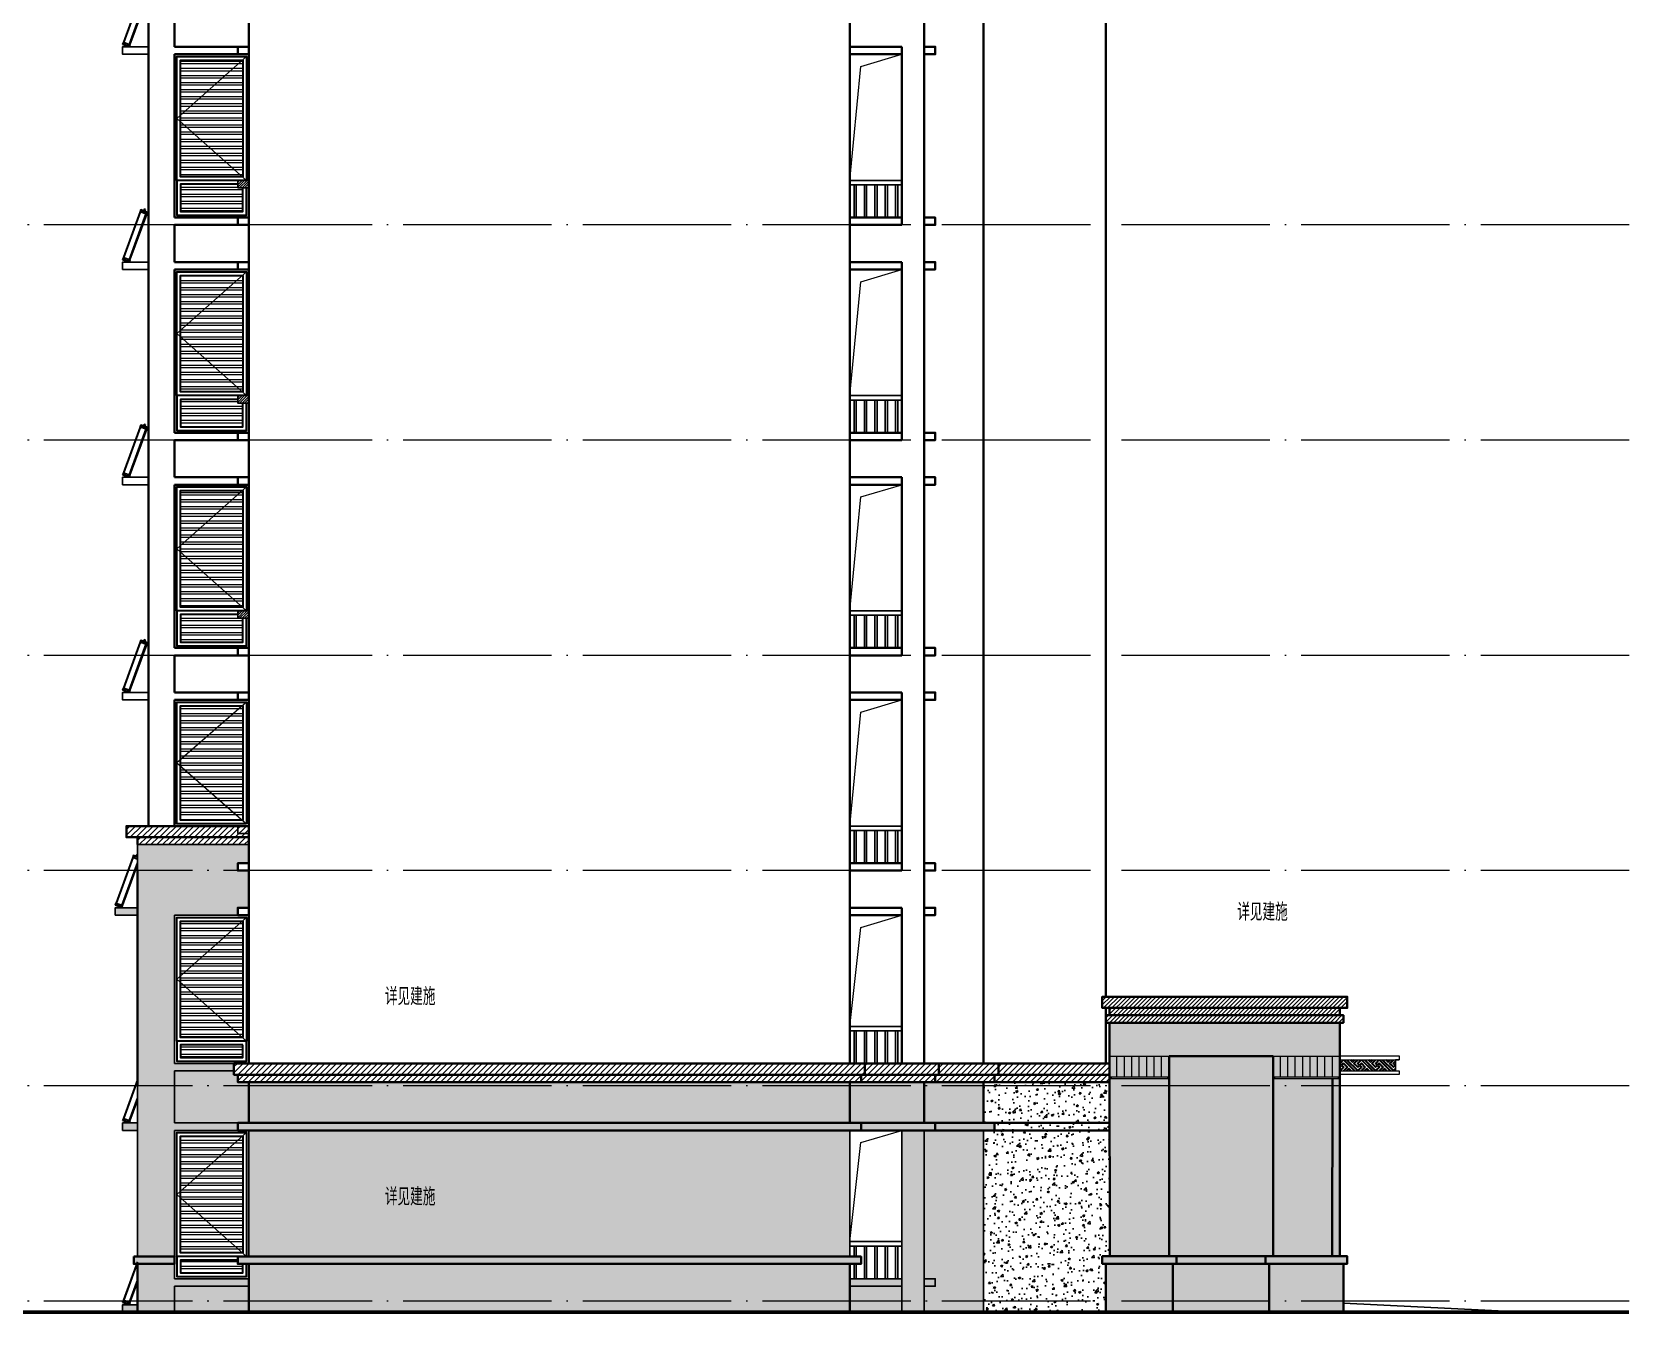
# Model space of a CAD drawing. Extents: x -518115 to 790560, y -210384 to 1628073.
# Drawn here: x 450295 to 471842, y -31143 to -13868 of the extents above; entities that cross this region are included whole.
import ezdxf
from ezdxf.xclip import XClip

# ---------------------------------------------------------------- set-up
doc = ezdxf.new("R2010")
doc.units = 0
doc.header["$LTSCALE"] = 1000
doc.header["$MEASUREMENT"] = 0
doc.header["$XCLIPFRAME"] = 0
doc.linetypes.add('DOTE', pattern=[2.42, 2, -0.2, 0.02, -0.2])
for name, color, linetype in [('3-剖面填充（细）', 250, 'Continuous'), ('5-平立面看线1', 45, 'Continuous'), ('PUB_TEXT', 4, 'Continuous'), ('Stair-栏杆', 142, 'Continuous'), ('实线层', 7, 'Continuous'), ('看线', 251, 'Continuous')]:
    doc.layers.add(name, color=color, linetype=linetype)
for name, color, linetype, lineweight in [('DOTE', 19, 'DOTE', 9), ('WINDOW', 144, 'Continuous', 15), ('栏杆', 163, 'Continuous', 5), ('立面-中轮廓线', 213, 'Continuous', 35), ('立面-普通轮廓', 7, 'Continuous', 18), ('立面-洞口示意', 152, 'Continuous', 13), ('立面-窗', 129, 'Continuous', 30), ('立面-窗开启线', 250, 'Continuous', 13)]:
    doc.layers.add(name, color=color, linetype=linetype, lineweight=lineweight)
doc.styles.add('_TCH_AXIS', font='COMPLEX', dxfattribs={"bigfont": 'GBCBIG'})

# ---------------------------------------------------------------- blocks, each defined once
blk = doc.blocks.new('A$C0A34545E')
at = {"layer": '栏杆'}
for p, q in [((0, 450), (0, 360)), ((157.5, 37.5), (157.5, 412.5)), ((187.5, 37.5), (187.5, 412.5)), ((345, 450), (345, 360)), ((0, 0), (0, 90)), ((345, 0), (345, 90))]:
    blk.add_line(p, q, dxfattribs=at)
for points in [[(0, 450), (345, 450)], [(0, 360), (37.5, 360)], [(37.5, 360), (37.5, 412.5)], [(37.5, 412.5), (157.5, 412.5)], [(307.5, 412.5), (187.5, 412.5)], [(307.5, 360), (307.5, 412.5)], [(345, 360), (307.5, 360)], [(0, 90), (37.5, 90)], [(0, 0), (345, 0)], [(37.5, 90), (37.5, 37.5)], [(37.5, 37.5), (157.5, 37.5)], [(307.5, 37.5), (187.5, 37.5)], [(345, 90), (307.5, 90)], [(307.5, 90), (307.5, 37.5)]]:
    blk.add_lwpolyline(points, dxfattribs=at)
blk = doc.blocks.new('A$C18B76059')
at = {"layer": '栏杆', "xscale": -1}
for p in [(397, 4590), (1927, 4590), (3457, 4590), (3967, 4590), (4477, 4590), (6007, 4590), (6517, 4590), (7537, 4590), (8047, 4590), (652, 3825), (1672, 3825), (2692, 3825), (3712, 3825), (4732, 3825), (5752, 3825), (6772, 3825), (7792, 3825), (397, 3570), (1927, 3570), (3457, 3570), (3967, 3570), (4477, 3570), (6007, 3570), (6517, 3570), (7537, 3570), (8047, 3570), (652, 3315), (1672, 3315), (2692, 3315), (3712, 3315), (4732, 3315), (5752, 3315), (6772, 3315), (7792, 3315), (397, 3060), (1927, 3060), (3457, 3060), (3967, 3060), (4477, 3060), (6007, 3060), (6517, 3060), (7537, 3060), (8047, 3060), (397, 2550), (397, 2550), (1927, 2550), (1927, 2550), (3457, 2550), (3457, 2550), (3967, 2550), (3967, 2550), (4477, 2550), (4477, 2550), (6007, 2550), (6007, 2550), (6517, 2550), (6517, 2550), (7537, 2550), (7537, 2550), (8047, 2550), (8047, 2550), (397, 1530), (397, 1530), (652, 1785), (1672, 1785), (1927, 1530), (1927, 1530), (2692, 1785), (3457, 1530), (3457, 1530), (3712, 1785), (3967, 1530), (3967, 1530), (4477, 1530), (4477, 1530), (4732, 1785), (5752, 1785), (6007, 1530), (6007, 1530), (6517, 1530), (6517, 1530), (6772, 1785), (7537, 1530), (7537, 1530), (7792, 1785), (8047, 1530), (8047, 1530), (652, 1275), (1672, 1275), (2692, 1275), (3712, 1275), (4732, 1275), (5752, 1275), (6772, 1275), (7792, 1275), (397, 1020), (1927, 1020), (3457, 1020), (3967, 1020), (4477, 1020), (6007, 1020), (6517, 1020), (7537, 1020), (8047, 1020), (397, 510), (652, 255), (1672, 255), (1927, 510), (2692, 255), (3457, 510), (3712, 255), (3967, 510), (4477, 510), (4732, 255), (5752, 255), (6007, 510), (6517, 510), (6772, 255), (7537, 510), (7792, 255), (8047, 510)]:
    blk.add_blockref('A$C0A34545E', p, dxfattribs=at)
at = {"layer": '栏杆'}
for p in [(562, 4590), (1072, 4590), (2092, 4590), (2602, 4590), (4642, 4590), (5152, 4590), (6682, 4590), (8212, 4590), (817, 3825), (1837, 3825), (2857, 3825), (3877, 3825), (4897, 3825), (5917, 3825), (6937, 3825), (7957, 3825), (562, 3570), (1072, 3570), (2092, 3570), (2602, 3570), (4642, 3570), (5152, 3570), (6682, 3570), (8212, 3570), (817, 3315), (1837, 3315), (2857, 3315), (3877, 3315), (4897, 3315), (5917, 3315), (6937, 3315), (7957, 3315), (562, 3060), (1072, 3060), (2092, 3060), (2602, 3060), (4642, 3060), (5152, 3060), (6682, 3060), (8212, 3060), (562, 2550), (562, 2550), (1072, 2550), (1072, 2550), (2092, 2550), (2092, 2550), (2602, 2550), (2602, 2550), (4642, 2550), (4642, 2550), (5152, 2550), (5152, 2550), (6682, 2550), (6682, 2550), (8212, 2550), (8212, 2550), (562, 1530), (562, 1530), (817, 1785), (1072, 1530), (1072, 1530), (1837, 1785), (2092, 1530), (2092, 1530), (2602, 1530), (2602, 1530), (2857, 1785), (3877, 1785), (4642, 1530), (4642, 1530), (4897, 1785), (5152, 1530), (5152, 1530), (5917, 1785), (6682, 1530), (6682, 1530), (6937, 1785), (7957, 1785), (8212, 1530), (8212, 1530), (817, 1275), (1837, 1275), (2857, 1275), (3877, 1275), (4897, 1275), (5917, 1275), (6937, 1275), (7957, 1275), (562, 1020), (1072, 1020), (2092, 1020), (2602, 1020), (4642, 1020), (5152, 1020), (6682, 1020), (8212, 1020), (562, 510), (817, 255), (1072, 510), (1837, 255), (2092, 510), (2602, 510), (2857, 255), (3877, 255), (4642, 510), (4897, 255), (5152, 510), (5917, 255), (6682, 510), (6937, 255), (7957, 255), (8212, 510)]:
    blk.add_blockref('A$C0A34545E', p, dxfattribs=at)
for p, rotation in [((0, 4732), 270), ((397, 4530), 180), ((652, 4785), 180), ((1672, 4785), 180), ((1530, 4732), 270), ((1927, 4530), 180), ((2692, 4785), 180), ((3060, 4732), 270), ((3457, 4530), 180), ((3712, 4785), 180), ((3570, 4732), 270), ((3967, 4530), 180), ((4080, 4732), 270), ((4477, 4530), 180), ((4732, 4785), 180), ((5752, 4785), 180), ((5610, 4732), 270), ((6007, 4530), 180), ((6120, 4732), 270), ((6517, 4530), 180), ((6772, 4785), 180), ((7140, 4732), 270), ((7537, 4530), 180), ((7792, 4785), 180), ((7650, 4732), 270), ((8047, 4530), 180), ((255, 4477), 270), ((960, 3877), 90), ((1470, 3877), 90), ((1275, 4477), 270), ((2490, 3877), 90), ((2295, 4477), 270), ((3000, 3877), 90), ((3315, 4477), 270), ((4335, 4477), 270), ((5040, 3877), 90), ((5550, 3877), 90), ((5355, 4477), 270), ((6375, 4477), 270), ((7080, 3877), 90), ((7395, 4477), 270), ((8610, 3877), 90), ((397, 4020), 180), ((1215, 3622), 90), ((1927, 4020), 180), ((2235, 3622), 90), ((3255, 3622), 90), ((3457, 4020), 180), ((3967, 4020), 180), ((4275, 3622), 90), ((4477, 4020), 180), ((5295, 3622), 90), ((6007, 4020), 180), ((6315, 3622), 90), ((6517, 4020), 180), ((7335, 3622), 90), ((7537, 4020), 180), ((8047, 4020), 180), ((8355, 3622), 90), ((652, 3765), 180), ((960, 3367), 90), ((1470, 3367), 90), ((1672, 3765), 180), ((2490, 3367), 90), ((2692, 3765), 180), ((3000, 3367), 90), ((3712, 3765), 180), ((4732, 3765), 180), ((5040, 3367), 90), ((5550, 3367), 90), ((5752, 3765), 180), ((6772, 3765), 180), ((7080, 3367), 90), ((7792, 3765), 180), ((8610, 3367), 90), ((397, 3510), 180), ((397, 3510), 180), ((255, 3457), 270), ((652, 3255), 180), ((1275, 3457), 270), ((1672, 3255), 180), ((1927, 3510), 180), ((1927, 3510), 180), ((2295, 3457), 270), ((2692, 3255), 180), ((3457, 3510), 180), ((3457, 3510), 180), ((3315, 3457), 270), ((3712, 3255), 180), ((3967, 3510), 180), ((3967, 3510), 180), ((4477, 3510), 180), ((4477, 3510), 180), ((4335, 3457), 270), ((4732, 3255), 180), ((5355, 3457), 270), ((5752, 3255), 180), ((6007, 3510), 180), ((6007, 3510), 180), ((6517, 3510), 180), ((6517, 3510), 180), ((6375, 3457), 270), ((6772, 3255), 180), ((7537, 3510), 180), ((7537, 3510), 180), ((7395, 3457), 270), ((7792, 3255), 180), ((8047, 3510), 180), ((8047, 3510), 180), ((0, 3202), 270), ((1215, 2602), 90), ((1530, 3202), 270), ((2235, 2602), 90), ((3255, 2602), 90), ((3060, 3202), 270), ((3570, 3202), 270), ((4275, 2602), 90), ((4080, 3202), 270), ((5295, 2602), 90), ((5610, 3202), 270), ((6315, 2602), 90), ((6120, 3202), 270), ((7335, 2602), 90), ((7140, 3202), 270), ((7650, 3202), 270), ((8355, 2602), 90), ((0, 2692), 270), ((652, 2745), 180), ((1672, 2745), 180), ((1530, 2692), 270), ((2692, 2745), 180), ((3060, 2692), 270), ((3712, 2745), 180), ((3570, 2692), 270), ((4080, 2692), 270), ((4732, 2745), 180), ((5752, 2745), 180), ((5610, 2692), 270), ((6120, 2692), 270), ((6772, 2745), 180), ((7140, 2692), 270), ((7792, 2745), 180), ((7650, 2692), 270), ((397, 2490), 180), ((255, 2437), 270), ((1275, 2437), 270), ((1927, 2490), 180), ((2295, 2437), 270), ((3457, 2490), 180), ((3315, 2437), 270), ((3967, 2490), 180), ((4477, 2490), 180), ((4335, 2437), 270), ((5355, 2437), 270), ((6007, 2490), 180), ((6517, 2490), 180), ((6375, 2437), 270), ((7537, 2490), 180), ((7395, 2437), 270), ((8047, 2490), 180), ((397, 1980), 180), ((960, 1837), 90), ((1470, 1837), 90), ((1927, 1980), 180), ((2490, 1837), 90), ((3000, 1837), 90), ((3457, 1980), 180), ((3967, 1980), 180), ((4477, 1980), 180), ((5040, 1837), 90), ((5550, 1837), 90), ((6007, 1980), 180), ((6517, 1980), 180), ((7080, 1837), 90), ((7537, 1980), 180), ((8047, 1980), 180), ((8610, 1837), 90), ((0, 1672), 270), ((652, 1725), 180), ((1215, 1582), 90), ((1672, 1725), 180), ((1530, 1672), 270), ((2235, 1582), 90), ((2692, 1725), 180), ((3255, 1582), 90), ((3060, 1672), 270), ((3712, 1725), 180), ((3570, 1672), 270), ((4275, 1582), 90), ((4080, 1672), 270), ((4732, 1725), 180), ((5295, 1582), 90), ((5752, 1725), 180), ((5610, 1672), 270), ((6315, 1582), 90), ((6120, 1672), 270), ((6772, 1725), 180), ((7335, 1582), 90), ((7140, 1672), 270), ((7792, 1725), 180), ((7650, 1672), 270), ((8355, 1582), 90), ((397, 1470), 180), ((255, 1417), 270), ((1275, 1417), 270), ((1927, 1470), 180), ((2295, 1417), 270), ((3457, 1470), 180), ((3315, 1417), 270), ((3967, 1470), 180), ((4477, 1470), 180), ((4335, 1417), 270), ((5355, 1417), 270), ((6007, 1470), 180), ((6517, 1470), 180), ((6375, 1417), 270), ((7537, 1470), 180), ((7395, 1417), 270), ((8047, 1470), 180), ((0, 1162), 270), ((652, 1215), 180), ((1672, 1215), 180), ((1530, 1162), 270), ((2692, 1215), 180), ((3060, 1162), 270), ((3712, 1215), 180), ((3570, 1162), 270), ((4080, 1162), 270), ((4732, 1215), 180), ((5752, 1215), 180), ((5610, 1162), 270), ((6120, 1162), 270), ((6772, 1215), 180), ((7140, 1162), 270), ((7792, 1215), 180), ((7650, 1162), 270), ((960, 307), 90), ((1215, 562), 90), ((1470, 307), 90), ((2235, 562), 90), ((2490, 307), 90), ((3000, 307), 90), ((3255, 562), 90), ((4275, 562), 90), ((5040, 307), 90), ((5295, 562), 90), ((5550, 307), 90), ((6315, 562), 90), ((7080, 307), 90), ((7335, 562), 90), ((8355, 562), 90), ((8610, 307), 90), ((397, 450), 180), ((1927, 450), 180), ((3457, 450), 180), ((3967, 450), 180), ((4477, 450), 180), ((6007, 450), 180), ((6517, 450), 180), ((7537, 450), 180), ((8047, 450), 180)]:
    blk.add_blockref('A$C0A34545E', p, dxfattribs=dict(at, rotation=rotation))
at = {"layer": '栏杆', "xscale": -1}
for p, rotation in [((960, 4732), 90), ((562, 4530), 180), ((817, 4785), 180), ((1470, 4732), 90), ((1072, 4530), 180), ((1837, 4785), 180), ((2490, 4732), 90), ((2092, 4530), 180), ((3000, 4732), 90), ((2602, 4530), 180), ((2857, 4785), 180), ((3877, 4785), 180), ((5040, 4732), 90), ((4642, 4530), 180), ((4897, 4785), 180), ((5550, 4732), 90), ((5152, 4530), 180), ((5917, 4785), 180), ((7080, 4732), 90), ((6682, 4530), 180), ((6937, 4785), 180), ((7957, 4785), 180), ((8610, 4732), 90), ((8212, 4530), 180), ((0, 3877), 270), ((1215, 4477), 90), ((1530, 3877), 270), ((2235, 4477), 90), ((3255, 4477), 90), ((3060, 3877), 270), ((3570, 3877), 270), ((4275, 4477), 90), ((4080, 3877), 270), ((5295, 4477), 90), ((5610, 3877), 270), ((6315, 4477), 90), ((6120, 3877), 270), ((7335, 4477), 90), ((7140, 3877), 270), ((7650, 3877), 270), ((8355, 4477), 90), ((255, 3622), 270), ((562, 4020), 180), ((1072, 4020), 180), ((1275, 3622), 270), ((2092, 4020), 180), ((2295, 3622), 270), ((2602, 4020), 180), ((3315, 3622), 270), ((4335, 3622), 270), ((4642, 4020), 180), ((5152, 4020), 180), ((5355, 3622), 270), ((6375, 3622), 270), ((6682, 4020), 180), ((7395, 3622), 270), ((8212, 4020), 180), ((0, 3367), 270), ((817, 3765), 180), ((1530, 3367), 270), ((1837, 3765), 180), ((2857, 3765), 180), ((3060, 3367), 270), ((3570, 3367), 270), ((3877, 3765), 180), ((4080, 3367), 270), ((4897, 3765), 180), ((5610, 3367), 270), ((5917, 3765), 180), ((6120, 3367), 270), ((6937, 3765), 180), ((7140, 3367), 270), ((7650, 3367), 270), ((7957, 3765), 180), ((562, 3510), 180), ((562, 3510), 180), ((1215, 3457), 90), ((817, 3255), 180), ((1072, 3510), 180), ((1072, 3510), 180), ((2235, 3457), 90), ((1837, 3255), 180), ((2092, 3510), 180), ((2092, 3510), 180), ((2602, 3510), 180), ((2602, 3510), 180), ((3255, 3457), 90), ((2857, 3255), 180), ((4275, 3457), 90), ((3877, 3255), 180), ((4642, 3510), 180), ((4642, 3510), 180), ((5295, 3457), 90), ((4897, 3255), 180), ((5152, 3510), 180), ((5152, 3510), 180), ((6315, 3457), 90), ((5917, 3255), 180), ((6682, 3510), 180), ((6682, 3510), 180), ((7335, 3457), 90), ((6937, 3255), 180), ((8355, 3457), 90), ((7957, 3255), 180), ((8212, 3510), 180), ((8212, 3510), 180), ((255, 2602), 270), ((960, 3202), 90), ((1470, 3202), 90), ((1275, 2602), 270), ((2490, 3202), 90), ((2295, 2602), 270), ((3000, 3202), 90), ((3315, 2602), 270), ((4335, 2602), 270), ((5040, 3202), 90), ((5550, 3202), 90), ((5355, 2602), 270), ((6375, 2602), 270), ((7080, 3202), 90), ((7395, 2602), 270), ((8610, 3202), 90), ((960, 2692), 90), ((817, 2745), 180), ((1470, 2692), 90), ((1837, 2745), 180), ((2490, 2692), 90), ((3000, 2692), 90), ((2857, 2745), 180), ((3877, 2745), 180), ((5040, 2692), 90), ((4897, 2745), 180), ((5550, 2692), 90), ((5917, 2745), 180), ((7080, 2692), 90), ((6937, 2745), 180), ((7957, 2745), 180), ((8610, 2692), 90), ((562, 2490), 180), ((1215, 2437), 90), ((1072, 2490), 180), ((2235, 2437), 90), ((2092, 2490), 180), ((2602, 2490), 180), ((3255, 2437), 90), ((4275, 2437), 90), ((4642, 2490), 180), ((5295, 2437), 90), ((5152, 2490), 180), ((6315, 2437), 90), ((6682, 2490), 180), ((7335, 2437), 90), ((8355, 2437), 90), ((8212, 2490), 180), ((0, 1837), 270), ((562, 1980), 180), ((1072, 1980), 180), ((1530, 1837), 270), ((2092, 1980), 180), ((2602, 1980), 180), ((3060, 1837), 270), ((3570, 1837), 270), ((4080, 1837), 270), ((4642, 1980), 180), ((5152, 1980), 180), ((5610, 1837), 270), ((6120, 1837), 270), ((6682, 1980), 180), ((7140, 1837), 270), ((7650, 1837), 270), ((8212, 1980), 180), ((255, 1582), 270), ((960, 1672), 90), ((817, 1725), 180), ((1470, 1672), 90), ((1275, 1582), 270), ((1837, 1725), 180), ((2490, 1672), 90), ((2295, 1582), 270), ((3000, 1672), 90), ((2857, 1725), 180), ((3315, 1582), 270), ((3877, 1725), 180), ((4335, 1582), 270), ((5040, 1672), 90), ((4897, 1725), 180), ((5550, 1672), 90), ((5355, 1582), 270), ((5917, 1725), 180), ((6375, 1582), 270), ((7080, 1672), 90), ((6937, 1725), 180), ((7395, 1582), 270), ((7957, 1725), 180), ((8610, 1672), 90), ((562, 1470), 180), ((1215, 1417), 90), ((1072, 1470), 180), ((2235, 1417), 90), ((2092, 1470), 180), ((2602, 1470), 180), ((3255, 1417), 90), ((4275, 1417), 90), ((4642, 1470), 180), ((5295, 1417), 90), ((5152, 1470), 180), ((6315, 1417), 90), ((6682, 1470), 180), ((7335, 1417), 90), ((8355, 1417), 90), ((8212, 1470), 180), ((960, 1162), 90), ((817, 1215), 180), ((1470, 1162), 90), ((1837, 1215), 180), ((2490, 1162), 90), ((3000, 1162), 90), ((2857, 1215), 180), ((3877, 1215), 180), ((5040, 1162), 90), ((4897, 1215), 180), ((5550, 1162), 90), ((5917, 1215), 180), ((7080, 1162), 90), ((6937, 1215), 180), ((7957, 1215), 180), ((8610, 1162), 90), ((0, 307), 270), ((255, 562), 270), ((1275, 562), 270), ((1530, 307), 270), ((2295, 562), 270), ((3060, 307), 270), ((3315, 562), 270), ((3570, 307), 270), ((4080, 307), 270), ((4335, 562), 270), ((5355, 562), 270), ((5610, 307), 270), ((6120, 307), 270), ((6375, 562), 270), ((7140, 307), 270), ((7395, 562), 270), ((7650, 307), 270), ((562, 450), 180), ((1072, 450), 180), ((2092, 450), 180), ((2602, 450), 180), ((4642, 450), 180), ((5152, 450), 180), ((6682, 450), 180), ((8212, 450), 180)]:
    blk.add_blockref('A$C0A34545E', p, dxfattribs=dict(at, rotation=rotation))
blk = doc.blocks.new('A$C44424E64')
at = {"layer": 'WINDOW', "color": 8}
ref = blk.add_blockref('A$C18B76059', (1324, 1970), dxfattribs=dict(at, xscale=-0.6666666666666669, yscale=0.6666666666666669, zscale=0.6666666666666667, rotation=134.9999999999999))
XClip(ref).set_block_clipping_path([(3580.2591819495, 598.8396887576), (685.7145168341, 3493.3843538732), (526.6154910668, 3334.285328106), (3421.1601561825, 439.7406629905)])
ref = blk.add_blockref('A$C18B76059', (3968, 1970), dxfattribs=dict(at, xscale=-0.6666666666666669, yscale=0.6666666666666669, zscale=0.6666666666666667, rotation=134.9999999999999))
XClip(ref).set_block_clipping_path([(3580.2591819495, 598.8396887576), (518.7848702534, 3660.3140004537), (359.6858444863, 3501.2149746866), (3421.1601561825, 439.7406629905)])
ref = blk.add_blockref('A$C18B76059', (6613, 1970), dxfattribs=dict(at, xscale=-0.6666666666666669, yscale=0.6666666666666669, zscale=0.6666666666666667, rotation=134.9999999999999))
XClip(ref).set_block_clipping_path([(3580.2591819495, 598.8396887576), (518.7848702534, 3660.3140004537), (359.6858444863, 3501.2149746866), (3421.1601561825, 439.7406629905)])
ref = blk.add_blockref('A$C18B76059', (9257, 1970), dxfattribs=dict(at, xscale=-0.6666666666666669, yscale=0.6666666666666669, zscale=0.6666666666666667, rotation=134.9999999999999))
XClip(ref).set_block_clipping_path([(2983.3842314337, 1195.7146392731), (518.7848702534, 3660.3140004537), (359.6858444863, 3501.2149746866), (2824.2852056667, 1036.6156135062)])
blk = doc.blocks.new('FGDGFDGDDS')
at = {"layer": '3-剖面填充（细）'}
h = blk.add_hatch(dxfattribs=at)
h.set_pattern_fill('ANSI31', color=256, scale=25)
h.set_pattern_definition([(45, (-782968.27, -751843.338), (-28.0633004, 28.0633004), [])])
h.paths.add_polyline_path([(340700, 18737), (340700, 18837), (340750, 18837), (340750, 18937), (340650, 18937), (340650, 19087), (343951, 19087), (343951, 18937), (343851, 18937), (343851, 18837), (343901, 18837), (343901, 18737)])
at = {"layer": '3-剖面填充（细）', "true_color": 0x636466}
h = blk.add_hatch(dxfattribs=at)
h.set_pattern_fill('CROSS', color=251, scale=30)
h.set_pattern_definition([(0, (-24686.066, -145838.703), (47.625, 47.625), [23.8125, -71.4375]), (90, (-24674.16, -145850.61), (-47.625, 47.625), [23.8125, -71.4375])])
h.paths.add_polyline_path([(340700, 14837), (340700, 15490), (340650, 15490), (340650, 15590), (340751, 15590), (340750, 18737), (343850, 18737), (343851, 15590), (343950, 15590), (343951, 15490), (343900, 15490), (343900, 14990), (343900, 14990), (343900, 14837)])
for q in [(343900, 14959), (343901, 14834)]:
    blk.add_line((346350, 14837), q)
at = {"layer": '立面-中轮廓线', "color": 2}
for p, q in [((343850, 19087), (340750, 19087)), ((343850, 18937), (340750, 18937)), ((343850, 18837), (340750, 18837)), ((343850, 18737), (340750, 18737)), ((340750, 18287), (340750, 18737)), ((343850, 18737), (343850, 15590)), ((340751, 15590), (340750, 18287)), ((341550, 15590), (341551, 18287)), ((342952, 18287), (341551, 18287)), ((342952, 18287), (342952, 15590)), ((343751, 17987), (343750, 15590)), ((342851, 15590), (340650, 15590)), ((342951, 15590), (343850, 15590)), ((342851, 15490), (340650, 15490)), ((342901, 15490), (343900, 15490)), ((343901, 14838), (340700, 14838))]:
    blk.add_line(p, q, dxfattribs=at)
for points in [[(340750, 19087), (340650, 19087), (340650, 18937), (340750, 18937), (340750, 18837), (340700, 18837), (340700, 18737), (340750, 18737)], [(343851, 19087), (343951, 19087), (343951, 18937), (343851, 18937), (343851, 18837), (343901, 18837), (343901, 18737), (343851, 18737)], [(340700, 14838), (340700, 14990), (340700, 14990), (340700, 15490), (340650, 15490), (340650, 15590), (340751, 15590)], [(341601, 14838), (341601, 14990), (341601, 14990), (341601, 15490), (341651, 15490), (341651, 15590), (341550, 15590)], [(342901, 14838), (342901, 14990), (342901, 14990), (342901, 15490), (342851, 15490), (342851, 15590), (342951, 15590)], [(343901, 14837), (343900, 14990), (343900, 14990), (343901, 15490), (343951, 15490), (343951, 15590), (343850, 15590)]]:
    blk.add_lwpolyline(points, dxfattribs=at)
at = {"layer": '立面-普通轮廓', "color": 252, "true_color": 0x939598}
for p, q in [((340751, 18287), (341551, 18287)), ((340751, 18007), (340751, 18287)), ((340849, 18007), (340849, 18287)), ((340949, 18007), (340949, 18287)), ((341049, 18007), (341049, 18287)), ((341149, 18007), (341149, 18287)), ((341249, 18007), (341249, 18287)), ((341349, 18007), (341349, 18287)), ((341449, 18007), (341449, 18287)), ((341551, 18287), (341551, 18287)), ((341551, 18007), (341551, 18287)), ((342952, 18287), (343851, 18287)), ((342952, 18007), (342952, 18287)), ((343051, 18007), (343051, 18287)), ((343151, 18007), (343151, 18287)), ((343251, 18007), (343251, 18287)), ((343351, 18007), (343351, 18287)), ((343451, 18007), (343451, 18287)), ((343551, 18007), (343551, 18287)), ((343651, 18007), (343651, 18287)), ((343751, 18007), (343751, 18287)), ((343851, 18287), (343851, 18287)), ((343851, 18007), (343851, 18287)), ((340751, 18007), (341551, 18007)), ((340751, 17987), (341551, 17987)), ((340771, 18007), (340771, 17987)), ((341531, 18007), (341531, 17987)), ((342952, 18007), (343851, 18007)), ((342952, 17987), (343851, 17987)), ((342972, 18007), (342972, 17987)), ((343831, 18007), (343831, 17987))]:
    blk.add_line(p, q, dxfattribs=at)
at = {"layer": '立面-普通轮廓', "color": 4}
for p, q in [((343850, 18239), (344651, 18239)), ((343850, 18089), (344651, 18089))]:
    blk.add_line(p, q, dxfattribs=at)
blk.add_lwpolyline([(343850, 18289), (344651, 18289), (344651, 18239), (344601, 18239), (344601, 18089), (344651, 18089), (344651, 18039), (343850, 18039)], dxfattribs=at)
at = {"layer": '栏杆', "color": 8}
ref = blk.add_blockref('A$C44424E64', (344601, 18089), dxfattribs=dict(at, xscale=-1))
XClip(ref).set_block_clipping_path([(-0.0000000001, 0), (-0.0000000001, 75.001218815), (-0.0000000001, 118.6849224028), (-0.0000000001, 150.0008437444), (750.53298124, 149.9595289983), (750.2089675616, -0.8394176274)])
blk = doc.blocks.new('A$C42D31391')
at = {"layer": '立面-窗开启线', "ltscale": 0.5, "true_color": 0x88471b}
h = blk.add_hatch(dxfattribs=at)
h.set_pattern_fill('ANSI32', color=36, scale=20, angle=135)
h.set_pattern_definition([(180, (-608810.5, -11651.04), (-7e-15, -95.25), []), (180, (-608842.25, -11619.29), (-7e-15, -95.25), [])])
edge = h.paths.add_edge_path()
edge.add_line((80, -80), (80, -1620))
edge.add_line((80, -1620), (920, -1620))
edge.add_line((920, -1614), (920, -80))
edge.add_line((920, -80), (80, -80))
at = {"layer": '立面-普通轮廓'}
blk.add_lwpolyline([(1000, -1700), (0, -1700), (0, 0), (1000, 0)], close=True, dxfattribs=at)
at = {"layer": '立面-窗'}
for points in [[(970, -1670), (30, -1670), (30, -30), (970, -30)], [(920, -1620), (80, -1620), (80, -80), (920, -80)]]:
    blk.add_lwpolyline(points, close=True, dxfattribs=at)
at = {"layer": '立面-窗开启线', "ltscale": 0.5}
blk.add_lwpolyline([(970, -30), (30, -850), (970, -1670)], dxfattribs=at)
blk = doc.blocks.new('A$C72460D02')
at = {"layer": '立面-窗开启线', "ltscale": 0.5, "true_color": 0x88471b}
h = blk.add_hatch(dxfattribs=at)
h.set_pattern_fill('ANSI32', color=36, scale=20, angle=135)
h.set_pattern_definition([(180, (-608810.5, -8451.04), (-7e-15, -95.25), []), (180, (-608842.25, -8419.29), (-7e-15, -95.25), [])])
edge = h.paths.add_edge_path()
edge.add_line((80, -98), (80, -1650))
edge.add_line((80, -1650), (920, -1650))
edge.add_line((920, -1646), (920, -80))
edge.add_line((920, -80), (80, -80))
h = blk.add_hatch(dxfattribs=at)
h.set_pattern_fill('ANSI32', color=36, scale=20, angle=135)
h.set_pattern_definition([(180, (-608810.5, -10146.04), (-7e-15, -95.25), []), (180, (-608842.25, -10114.29), (-7e-15, -95.25), [])])
edge = h.paths.add_edge_path()
edge.add_line((80, -1750), (80, -1920))
edge.add_line((80, -1920), (920, -1920))
edge.add_line((920, -1919), (920, -1750))
edge.add_line((920, -1750), (80, -1750))
at = {"layer": '立面-普通轮廓'}
blk.add_lwpolyline([(1000, -2000), (0, -2000), (0, 0), (1000, 0)], close=True, dxfattribs=at)
at = {"layer": '立面-窗'}
for points in [[(970, -1700), (30, -1700), (30, -30), (970, -30)], [(920, -1650), (80, -1650), (80, -80), (920, -80)], [(970, -1700), (30, -1700), (30, -1970), (970, -1970)], [(920, -1750), (80, -1750), (80, -1920), (920, -1920)]]:
    blk.add_lwpolyline(points, close=True, dxfattribs=at)
at = {"layer": '立面-窗开启线', "ltscale": 0.5}
blk.add_lwpolyline([(970, -30), (30, -865), (970, -1700)], dxfattribs=at)
blk = doc.blocks.new('A$C51FD5CF4')
at = {"layer": '立面-窗开启线', "ltscale": 0.5, "true_color": 0x88471b}
h = blk.add_hatch(dxfattribs=at)
h.set_pattern_fill('ANSI32', color=36, scale=20, angle=135)
h.set_pattern_definition([(180, (-610810.5, -11532.04), (-7e-15, -95.25), []), (180, (-610842.25, -11500.29), (-7e-15, -95.25), [])])
edge = h.paths.add_edge_path()
edge.add_line((-920, -80), (-920, -1650))
edge.add_line((-920, -1650), (-80, -1650))
edge.add_line((-80, -1650), (-80, -80))
edge.add_line((-80, -80), (-920, -80))
h = blk.add_hatch(dxfattribs=at)
h.set_pattern_fill('ANSI32', color=36, scale=20, angle=135)
h.set_pattern_definition([(180, (-610810.5, -13227.04), (-7e-15, -95.25), []), (180, (-610842.25, -13195.29), (-7e-15, -95.25), [])])
edge = h.paths.add_edge_path()
edge.add_line((-920, -1750), (-920, -2120))
edge.add_line((-920, -2120), (-80, -2120))
edge.add_line((-80, -2118), (-80, -1750))
edge.add_line((-80, -1750), (-920, -1750))
at = {"layer": '立面-普通轮廓'}
blk.add_lwpolyline([(0, -2200), (-1000, -2200), (-1000, 0), (0, 0)], close=True, dxfattribs=at)
at = {"layer": '立面-窗'}
for points in [[(-30, -1700), (-970, -1700), (-970, -30), (-30, -30)], [(-80, -1650), (-920, -1650), (-920, -80), (-80, -80)], [(-30, -1700), (-970, -1700), (-970, -2170), (-30, -2170)], [(-80, -1750), (-920, -1750), (-920, -2120), (-80, -2120)]]:
    blk.add_lwpolyline(points, close=True, dxfattribs=at)
at = {"layer": '立面-窗开启线', "ltscale": 0.5}
blk.add_lwpolyline([(-30, -30), (-970, -865), (-30, -1700)], dxfattribs=at)
blk = doc.blocks.new('A$C01192DFB')
at = {"layer": '实线层', "color": 5}
for p, q in [((-469, -397), (-244, 220)), ((-468, -397), (-243, 220)), ((-243, 220), (-468, -397)), ((-240, 219), (-465, -398)), ((-240, 219), (-464, -398)), ((-245, 221), (-235, 249)), ((-245, 221), (-235, 249)), ((-155, 188), (-245, 221)), ((-147, 211), (-237, 244)), ((-147, 212), (-236, 244)), ((-145, 216), (-235, 249)), ((-145, 217), (-235, 249)), ((-235, 249), (-235, 249)), ((-220, 221), (-219, 224)), ((-218, 219), (-220, 221)), ((-219, 214), (-214, 228)), ((-219, 224), (-216, 224)), ((-215, 219), (-218, 219)), ((-216, 224), (-214, 222)), ((-214, 222), (-215, 219)), ((-196, 238), (-203, 238)), ((-177, 228), (-203, 238)), ((-196, 238), (-189, 258)), ((-196, 238), (-181, 233)), ((-174, 252), (-189, 258)), ((-181, 233), (-174, 252)), ((-181, 233), (-177, 228)), ((-155, 188), (-145, 217)), ((-155, 188), (-145, 216)), ((-145, 216), (-145, 216)), ((-166, 192), (-391, -425)), ((-166, 192), (-390, -425)), ((-382, -428), (-157, 189)), ((-157, 189), (-381, -429)), ((-381, -429), (-156, 189)), ((-179, 200), (-174, 214)), ((-179, 206), (-178, 209)), ((-177, 204), (-179, 206)), ((-178, 209), (-176, 209)), ((-175, 204), (-177, 204)), ((-176, 209), (-174, 207)), ((-174, 207), (-175, 204)), ((-470, -396), (-480, -424)), ((-469, -397), (-480, -425)), ((-480, -424), (-480, -424)), ((-390, -457), (-480, -425)), ((-390, -457), (-480, -425)), ((-388, -453), (-478, -420)), ((-389, -453), (-478, -420)), ((-380, -429), (-470, -396)), ((-380, -429), (-468, -397)), ((-446, -408), (-451, -422)), ((-450, -413), (-451, -415)), ((-451, -415), (-449, -418)), ((-447, -412), (-450, -413)), ((-449, -418), (-447, -417)), ((-446, -414), (-447, -412)), ((-447, -417), (-446, -414)), ((-407, -429), (-408, -431)), ((-402, -424), (-407, -438)), ((-404, -428), (-407, -429)), ((-402, -430), (-404, -428)), ((-403, -433), (-402, -430)), ((-380, -429), (-390, -457)), ((-380, -429), (-390, -457)), ((-408, -431), (-406, -433)), ((-406, -433), (-403, -433)), ((-390, -457), (-390, -457))]:
    blk.add_line(p, q, dxfattribs=at)
for points in [[(-237, 244), (-237, 244), (-237, 244), (-236, 244), (-236, 244)], [(-147, 211), (-147, 212), (-147, 212), (-147, 212), (-147, 212)], [(-478, -420), (-478, -420), (-478, -420), (-478, -420), (-478, -420)], [(-388, -453), (-388, -453), (-388, -453), (-389, -453), (-389, -453)]]:
    blk.add_lwpolyline(points, dxfattribs=at)
for centre, radius in [((-217, 221), 10), ((-217, 221), 9.5), ((-177, 207), 10), ((-177, 207), 9.5), ((-448, -415), 9.5), ((-448, -415), 10), ((-405, -431), 10), ((-405, -431), 9.5)]:
    blk.add_circle(centre, radius, dxfattribs=at)
for centre, start, end in [((-235, 249), 70, 160), ((-145, 216), 340, 70), ((-480, -424), 160, 250), ((-390, -457), 250, 340)]:
    blk.add_arc(centre, 0.5, start, end, dxfattribs=at)
blk = doc.blocks.new('A$C436D1F62')
at = {"color": 7}
blk.add_lwpolyline([(-11550, -2300), (-11700, -2300), (-11700, -2400), (-11550, -2400)], dxfattribs=at)
at = {"layer": 'Stair-栏杆'}
for p, q in [((-2750, -2300), (-3450, -2300)), ((-2750, -2360), (-3450, -2360))]:
    blk.add_line(p, q, dxfattribs=at)
for points in [[(-3395, -2360), (-3395, -2800)], [(-3365, -2800), (-3365, -2360)], [(-3255, -2360), (-3255, -2800)], [(-3225, -2800), (-3225, -2360)], [(-3115, -2360), (-3115, -2800)], [(-3085, -2800), (-3085, -2360)], [(-2975, -2360), (-2975, -2800)], [(-2945, -2800), (-2945, -2360)], [(-2835, -2360), (-2835, -2800)], [(-2805, -2800), (-2805, -2360)]]:
    blk.add_lwpolyline(points, dxfattribs=at)
at = {"layer": '看线', "color": 2, "ltscale": 0.5}
blk.add_lwpolyline([(-12900, -600), (-13250, -600), (-13250, -500), (-12900, -500)], dxfattribs=at)
at = {"layer": '立面-中轮廓线'}
for p, q in [((-12900, 0), (-12900, -2900)), ((-12550, 0), (-12550, -500)), ((-11550, 0), (-11550, -2900)), ((-3450, 0), (-3450, -2900)), ((-2450, 0), (-2450, -2900)), ((-1650, 0), (-1650, -2900)), ((0, 0), (0, -2900)), ((-11550, -500), (-12550, -500)), ((-12550, -600), (-12550, -2800)), ((-11550, -600), (-12550, -600)), ((-2750, -500), (-2750, -2900)), ((-11550, -2800), (-12550, -2800)), ((-11550, -2900), (-12550, -2900))]:
    blk.add_line(p, q, dxfattribs=at)
for points in [[(-11550, -500), (-11700, -500), (-11700, -600), (-11550, -600)], [(-2450, -500), (-2300, -500), (-2300, -600), (-2450, -600)], [(-11550, -2800), (-11700, -2800), (-11700, -2900), (-11550, -2900)], [(-2450, -2800), (-2300, -2800), (-2300, -2900), (-2450, -2900)]]:
    blk.add_lwpolyline(points, close=True, dxfattribs=at)
for points in [[(-2750, -500), (-3450, -500)], [(-3450, -600), (-2750, -600)], [(-2750, -2800), (-3450, -2800)], [(-3450, -2900), (-2750, -2900)]]:
    blk.add_lwpolyline(points, dxfattribs=at)
ref = blk.add_blockref('A$C01192DFB', (-12770, -43))
XClip(ref).set_block_clipping_path([(-480.0299541872, -457.2449296495), (-130.0294295369, 313.7550703502)])
ref = blk.add_blockref('A$C51FD5CF4', (-11550, -600))
XClip(ref).set_block_clipping_path([(-0.0000093556, 0.0374167055), (-999.9999999993, 0.0374167055), (-999.9999999993, -2199.9999999997), (-0.0000093557, -2199.9999999997), (0.0000000006, -1799.9999999997), (-150.0000093557, -1799.9999999997), (-150.0000093557, -1700.0000000005), (0.0000000006, -1700.0000000004)])

msp = doc.modelspace()

# ---------------------------------------------------------------- hatches: boundary and pattern name
at = {"layer": '3-剖面填充（细）'}
h = msp.add_hatch(dxfattribs=at)
h.set_pattern_fill('ANSI31', color=256, scale=15)
h.set_pattern_definition([(45, (-97241.421, -69144.084), (-16.8379802, 16.8379802), [])])
h.paths.add_polyline_path([(453216.6, -15968.1), (453066.6, -15968.1), (453066.6, -15868.1), (453216.6, -15868.1)])
h = msp.add_hatch(dxfattribs=at)
h.set_pattern_fill('ANSI31', color=256, scale=15)
h.set_pattern_definition([(45, (-97241.421, -72044.084), (-16.8379802, 16.8379802), [])])
h.paths.add_polyline_path([(453216.6, -18868.1), (453066.6, -18868.1), (453066.6, -18768.1), (453216.6, -18768.1)])
h = msp.add_hatch(dxfattribs=at)
h.set_pattern_fill('ANSI31', color=256, scale=15)
h.set_pattern_definition([(45, (-97241.421, -74944.084), (-16.8379802, 16.8379802), [])])
h.paths.add_polyline_path([(453216.6, -21768.1), (453066.6, -21768.1), (453066.6, -21668.1), (453216.6, -21668.1)])
h = msp.add_hatch(dxfattribs=at)
h.set_pattern_fill('ANSI31', color=256, scale=35)
h.set_pattern_definition([(45, (18550, -69144.084), (-39.2886205, 39.2886205), [])])
h.paths.add_polyline_path([(453216.6, -24718.1), (453216.6, -24568.1), (451566.6, -24568.1), (451566.6, -24718.1)])
h = msp.add_hatch(dxfattribs=at)
h.set_pattern_fill('ANSI31', color=256, scale=35)
h.set_pattern_definition([(45, (18700, -69294.084), (-39.2886205, 39.2886205), [])])
h.paths.add_polyline_path([(453216.6, -24818.1), (453216.6, -24718.1), (451716.6, -24718.1), (451716.6, -24818.1)])
h = msp.add_hatch(dxfattribs=at)
h.set_pattern_fill('混凝土', color=251, scale=40)
h.set_pattern_definition([(50, (-118654.92, -36232.08), (286.90407, -25.10085), [30, -330]), (355, (-118654.92, -36232.08), (-55.50053, 300.87685), [24, -264]), (100.4514, (-118631, -36234.18), (231.40375, 275.77582), [25.49608, -280.45684]), (46.1842, (-118654.92, -36152.1), (426.89642, -66.2076), [45, -495]), (96.6356, (-118619.35, -36157.6), (373.86508, 389.64715), [38.2441, -420.6852]), (351.1842, (-118654.9, -36152.1), (373.86478, 389.64744), [36, -396]), (21, (-118614.92, -36172.08), (238.76282, -161.04756), [30, -330]), (326, (-118614.92, -36172.08), (97.32613, 290.06002), [24, -264]), (71.4514, (-118595.02, -36185.5), (336.08905, 129.0122), [25.49608, -280.45684]), (37.5, (-118654.92, -36232.08), (4.863942, 133.157542), [0, -260.8, 0, -268, 0, -265]), (7.5, (-118654.92, -36232.08), (105.227815, 157.764685), [0, -152.8, 0, -254.8, 0, -101]), (327.5, (-118744.12, -36232.08), (213.528974, -9.021949), [0, -100, 0, -312, 0, -414]), (317.5, (-118784.12, -36232.08), (233.27447, 40.04199), [0, -130, 0, -207.2, 0, -294])])
h.paths.add_polyline_path([(452216.6, -28668), (453216.6, -28668.1), (453216.6, -30368.1), (453066.6, -30368.1), (453066.6, -30468.1), (453216.6, -30468.1), (453216.6, -30668.1), (452216.6, -30668.1)], flags=16)
h.paths.add_polyline_path([(461466.6, -30368.1), (461316.6, -30368.1), (461316.6, -28668.1), (462016.6, -28668.1), (462016.6, -30668.1), (461316.6, -30668.1), (461316.6, -30468.1), (461466.6, -30468.1)])
h.paths.add_polyline_path([(463116.6, -28018.1), (463116.6, -28568.1), (463266.6, -28568.1), (463266.6, -28668.1), (463116.6, -28668.1), (463116.6, -31118.1), (451516.6, -31118.1), (451516.6, -31018.1), (451716.6, -31018.1), (451716.6, -30468.1), (451666.6, -30468.1), (451666.6, -30368.1), (451716.6, -30368.1), (451716.6, -28668.1), (451516.6, -28668.1), (451516.6, -28568.1), (451716.6, -28568.1), (451716.6, -25768), (451416.6, -25768), (451416.6, -25668), (451716.6, -25668), (451716.6, -24818.1), (453216.6, -24818.1), (453216.6, -25068.1), (453066.6, -25068.1), (453066.6, -25168.1), (453216.6, -25168.1), (453216.6, -25668.1), (453066.6, -25668.1), (453066.6, -25768), (452216.6, -25768), (452216.6, -27768.1), (453016.6, -27768.1), (453016.6, -27918.1), (453066.6, -27918.1), (453066.6, -28018.1)])
h = msp.add_hatch(dxfattribs=at)
h.set_pattern_fill('ANSI31', color=256, scale=35)
h.set_pattern_definition([(45, (6800, -72344.084), (-39.2886205, 39.2886205), [])])
h.paths.add_polyline_path([(453066.6, -28018.1), (453066.6, -27918.1), (453016.6, -27918.1), (453016.6, -27768.1), (463316.6, -27768.1), (463316.6, -27918.1), (463266.6, -27918.1), (463266.6, -28018.1)])
h = msp.add_hatch(dxfattribs=at)
h.set_pattern_fill('ANSI31', color=256, scale=35)
h.set_pattern_definition([(45, (124066.11, -54644.084), (-39.2886205, 39.2886205), [])])
h.paths.add_polyline_path([(463366.6, -27768.1), (463366.6, -27768), (464816.5, -27768), (464816.5, -28018), (463266.6, -28018), (463266.6, -27918.1), (463316.6, -27918.1), (463316.6, -27768.1)])
h = msp.add_hatch(dxfattribs=at)
h.set_pattern_fill('混凝土', color=251, scale=40)
h.set_pattern_definition([(50, (124066.1, -54644.08), (286.90407, -25.10085), [30, -330]), (355, (124066.1, -54644.08), (-55.50053, 300.87685), [24, -264]), (100.4514, (124090.02, -54646.18), (231.40375, 275.77582), [25.49608, -280.45684]), (46.1842, (124066.1, -54564.1), (426.89642, -66.2076), [45, -495]), (96.6356, (124101.7, -54569.6), (373.8651, 389.64715), [38.2441, -420.6852]), (351.1842, (124066.1, -54564.1), (373.8648, 389.64744), [36, -396]), (21, (124106.1, -54584.08), (238.76282, -161.04756), [30, -330]), (326, (124106.1, -54584.08), (97.32613, 290.06002), [24, -264]), (71.4514, (124126, -54597.5), (336.08905, 129.0122), [25.49608, -280.45684]), (37.5, (124066.11, -54644.08), (4.863942, 133.15754), [0, -260.8, 0, -268, 0, -265]), (7.5, (124066.11, -54644.08), (105.227815, 157.764685), [0, -152.8, 0, -254.8, 0, -101]), (327.5, (123976.91, -54644.08), (213.528974, -9.02195), [0, -100, 0, -312, 0, -414]), (317.5, (123936.91, -54644.08), (233.27447, 40.04199), [0, -130, 0, -207.2, 0, -294])])
edge = h.paths.add_edge_path()
edge.add_line((464716.5, -30365), (464716.5, -30464.8))
edge.add_line((464716.5, -30464.8), (464766.5, -30464.8))
edge.add_line((464766.5, -30464.8), (464766.5, -31118.1))
edge.add_line((464766.5, -31118.1), (463116.7, -31118.1))
edge.add_line((463116.7, -31118.1), (463116.5, -28668.1))
edge.add_line((463116.5, -28668.1), (463266.6, -28668.1))
edge.add_line((463266.6, -28668.1), (463266.6, -28568.1))
edge.add_line((463266.6, -28568.1), (463216.6, -28568.1))
edge.add_line((463116.6, -28568.1), (463116.6, -28018.1))
edge.add_line((463116.6, -28018.1), (464816.5, -28018))
edge.add_line((464816.5, -28018), (464816.5, -30365))
edge.add_line((464816.5, -30365), (464716.5, -30365))

# ---------------------------------------------------------------- linework, layer by layer
at = {"color": 7}
msp.add_lwpolyline([(453216.6, -24568.1), (453066.6, -24568.1), (453066.6, -24668.1), (453216.6, -24668.1)], dxfattribs=at)
at = {"layer": '3-剖面填充（细）'}
msp.add_line((451716.6, -24818.1), (453216.6, -24818.1), dxfattribs=at)
at = {"layer": '5-平立面看线1', "color": 1, "ltscale": 0.8, "const_width": 50}
msp.add_lwpolyline([(419416.6, -31118.1), (471816.6, -31118.1)], dxfattribs=at)
at = {"layer": 'DOTE', "linetype": 'DOTE'}
for p, q in [((471816.6, -16468.1), (419416.6, -16468.1)), ((471816.6, -19368.1), (419416.6, -19368.1)), ((471816.6, -22268.1), (419416.6, -22268.1)), ((471816.6, -25168.1), (419416.6, -25168.1)), ((471816.6, -28068.1), (419416.6, -28068.1)), ((471816.6, -30968.1), (419416.6, -30968.1))]:
    msp.add_line(p, q, dxfattribs=at)
at = {"layer": 'Stair-栏杆'}
for p, q in [((462016.6, -24568.1), (461316.6, -24568.1)), ((462016.6, -24628.1), (461316.6, -24628.1)), ((462016.6, -27268.1), (461316.6, -27268.1)), ((462016.6, -27328.1), (461316.6, -27328.1)), ((462016.6, -30168.1), (461316.6, -30168.1)), ((462016.6, -30228.1), (461316.6, -30228.1))]:
    msp.add_line(p, q, dxfattribs=at)
for points in [[(461371.6, -24628.1), (461371.6, -25068.1)], [(461401.6, -25068.1), (461401.6, -24628.1)], [(461511.6, -24628.1), (461511.6, -25068.1)], [(461541.6, -25068.1), (461541.6, -24628.1)], [(461651.6, -24628.1), (461651.6, -25068.1)], [(461681.6, -25068.1), (461681.6, -24628.1)], [(461791.6, -24628.1), (461791.6, -25068.1)], [(461821.6, -25068.1), (461821.6, -24628.1)], [(461931.6, -24628.1), (461931.6, -25068.1)], [(461961.6, -25068.1), (461961.6, -24628.1)], [(461371.6, -27328.1), (461371.6, -27768.1)], [(461401.6, -27768.1), (461401.6, -27328.1)], [(461511.6, -27328.1), (461511.6, -27768.1)], [(461541.6, -27768.1), (461541.6, -27328.1)], [(461651.6, -27328.1), (461651.6, -27768.1)], [(461681.6, -27768.1), (461681.6, -27328.1)], [(461791.6, -27328.1), (461791.6, -27768.1)], [(461821.6, -27768.1), (461821.6, -27328.1)], [(461931.6, -27328.1), (461931.6, -27768.1)], [(461961.6, -27768.1), (461961.6, -27328.1)], [(461371.6, -30228.1), (461371.6, -30368.1)], [(461401.6, -30368.1), (461401.6, -30228.1)], [(461511.6, -30228.1), (461511.6, -30668.1)], [(461541.6, -30668.1), (461541.6, -30228.1)], [(461651.6, -30228.1), (461651.6, -30668.1)], [(461681.6, -30668.1), (461681.6, -30228.1)], [(461791.6, -30228.1), (461791.6, -30668.1)], [(461821.6, -30668.1), (461821.6, -30228.1)], [(461931.6, -30228.1), (461931.6, -30668.1)], [(461961.6, -30668.1), (461961.6, -30228.1)], [(461371.6, -30468.1), (461371.6, -30668.1)], [(461401.6, -30668.1), (461401.6, -30468.1)]]:
    msp.add_lwpolyline(points, dxfattribs=at)
at = {"layer": '看线', "color": 30}
for p, q in [((453216.6, -25768), (452216.6, -25768)), ((452216.6, -25768), (452216.6, -27768.1)), ((453016.6, -27768.1), (452216.6, -27768.1)), ((452216.6, -27868.1), (452216.6, -28568)), ((453016.6, -27868.1), (452216.6, -27868.1)), ((453066.6, -28568), (452216.6, -28568)), ((453066.6, -28668.1), (452216.6, -28668)), ((452216.6, -28668), (452216.6, -30668.1)), ((453216.6, -28668.1), (453216.6, -30368.1)), ((461316.6, -28668.1), (461316.6, -30368.1)), ((462016.6, -28668.1), (462016.6, -31118.1)), ((462316.6, -28668.1), (462316.6, -31118.1)), ((463116.6, -28668.1), (463116.6, -31118.1)), ((453216.6, -30668.1), (452216.6, -30668.1)), ((452216.6, -30768.1), (452216.6, -31118.1)), ((453216.6, -30768.1), (452216.6, -30768.1))]:
    msp.add_line(p, q, dxfattribs=at)
at = {"layer": '看线', "color": 2, "ltscale": 0.5}
for points in [[(451866.6, -22868), (451516.6, -22868), (451516.6, -22768), (451866.6, -22768)], [(451716.6, -25768), (451416.6, -25768), (451416.6, -25668), (451716.6, -25668)], [(451716.6, -28668.1), (451516.6, -28668.1), (451516.6, -28568.1), (451716.6, -28568.1)], [(451716.6, -31118.1), (451516.6, -31118.1), (451516.6, -31018.1), (451716.6, -31018.1)]]:
    msp.add_lwpolyline(points, dxfattribs=at)
at = {"layer": '看线', "color": 30}
for points in [[(451716.6, -30368.1), (451716.6, -24818.1)], [(462016.6, -30668.1), (461316.6, -30668.1)], [(461316.6, -30768.1), (462016.6, -30768.1)], [(462316.6, -30668.1), (462466.6, -30668.1), (462466.6, -30768.1), (462316.6, -30768.1)]]:
    msp.add_lwpolyline(points, dxfattribs=at)
at = {"layer": '立面-中轮廓线'}
for p, q in [((451866.6, -22268.1), (451866.6, -24568.1)), ((452216.6, -22268.1), (452216.6, -22768)), ((453216.6, -22268.1), (453216.6, -25168.1)), ((461316.6, -22268.1), (461316.6, -25168.1)), ((462316.6, -22268.1), (462316.6, -25168.1)), ((463116.6, -22268.1), (463116.6, -25168.1)), ((464766.6, -22268.1), (464766.6, -25168.1)), ((453216.6, -22768), (452216.6, -22768)), ((462016.6, -22768.1), (462016.6, -25168.1)), ((453216.6, -22868), (452216.6, -22868)), ((452216.6, -22868), (452216.6, -24568.1)), ((451716.6, -25168.1), (451716.6, -28068.1)), ((453216.6, -25168.1), (453216.6, -27768.1)), ((461316.6, -25168.1), (461316.6, -27768.1)), ((462316.6, -25168.1), (462316.6, -27768.1)), ((463116.6, -25168.1), (463116.6, -27768.1)), ((464766.6, -25168.1), (464766.7, -26868.1)), ((462016.6, -25668.1), (462016.6, -27768.1)), ((464766.4, -27018.1), (464766.5, -27768))]:
    msp.add_line(p, q, dxfattribs=at)
at = {"layer": '立面-中轮廓线', "color": 2}
for p, q in [((451566.6, -24718.1), (453216.6, -24718.1)), ((463316.6, -27768.1), (453066.6, -27768.1)), ((463116.6, -27768.1), (464816.5, -27768)), ((463316.6, -27918.1), (453066.6, -27918.1)), ((463116.6, -27918.1), (464816.5, -27918)), ((463116.6, -28018.1), (453066.6, -28018.1)), ((463116.6, -28018.1), (464816.5, -28018)), ((463116.6, -28568.1), (453066.6, -28568.1)), ((463116.6, -28568.1), (464816.5, -28568)), ((463116.6, -28668.1), (453066.6, -28668.1)), ((463116.6, -28668.1), (464816.5, -28668)), ((453216.6, -30468.1), (453216.6, -31118.1)), ((461316.6, -30468.1), (461316.6, -31118.1))]:
    msp.add_line(p, q, dxfattribs=at)
at = {"layer": '立面-中轮廓线'}
for points in [[(453216.6, -22768.1), (453066.6, -22768.1), (453066.6, -22868.1), (453216.6, -22868.1)], [(462316.6, -22768.1), (462466.6, -22768.1), (462466.6, -22868.1), (462316.6, -22868.1)], [(453216.6, -25068.1), (453066.6, -25068.1), (453066.6, -25168.1), (453216.6, -25168.1)], [(462316.6, -25068.1), (462466.6, -25068.1), (462466.6, -25168.1), (462316.6, -25168.1)], [(453216.6, -25668.1), (453066.6, -25668.1), (453066.6, -25768.1), (453216.6, -25768.1)], [(462316.6, -25668.1), (462466.6, -25668.1), (462466.6, -25768.1), (462316.6, -25768.1)]]:
    msp.add_lwpolyline(points, close=True, dxfattribs=at)
for points in [[(462016.6, -22768.1), (461316.6, -22768.1)], [(461316.6, -22868.1), (462016.6, -22868.1)], [(462016.6, -25068.1), (461316.6, -25068.1)], [(461316.6, -25168.1), (462016.6, -25168.1)], [(462016.6, -25668.1), (461316.6, -25668.1)], [(461316.6, -25768.1), (462016.6, -25768.1)], [(453066.6, -28668.1), (453216.6, -28668.1)]]:
    msp.add_lwpolyline(points, dxfattribs=at)
at = {"layer": '立面-中轮廓线', "color": 2}
for points in [[(451716.6, -24818.1), (451716.6, -24718.1), (451566.6, -24718.1), (451566.6, -24568.1), (453216.6, -24568.1)], [(453216.6, -27768.1), (453016.6, -27768.1), (453016.6, -27918.1), (453066.6, -27918.1), (453066.6, -28018.1), (453216.6, -28018.1), (453216.6, -28568.1), (453066.6, -28568.1), (453066.6, -28668.1), (453216.6, -28668.1)], [(461316.6, -27768.1), (461516.6, -27768.1), (461516.6, -27918.1), (461466.6, -27918.1), (461466.6, -28018.1), (461316.6, -28018.1), (461316.6, -28568.1), (461466.6, -28568.1), (461466.6, -28668.1), (461316.6, -28668.1)], [(462316.6, -27768.1), (462516.6, -27768.1), (462516.6, -27918.1), (462466.6, -27918.1), (462466.6, -28018.1), (462316.6, -28018.1), (462316.6, -28568.1), (462466.6, -28568.1), (462466.6, -28668.1), (462316.6, -28668.1)], [(463116.6, -27768.1), (463316.6, -27768.1), (463316.6, -27918.1), (463266.6, -27918.1), (463266.6, -28018.1), (463116.6, -28018.1), (463116.6, -28568.1), (463266.6, -28568.1), (463266.6, -28668.1), (463116.6, -28668.1)], [(453066.6, -30368.1), (461466.6, -30368.1), (461466.6, -30468.1), (453066.6, -30468.1), (453066.6, -30368.1)], [(451716.6, -31118.1), (451716.6, -30468.1)]]:
    msp.add_lwpolyline(points, dxfattribs=at)
msp.add_lwpolyline([(451666.6, -30368.1), (452216.6, -30368.1), (452216.6, -30468.1), (451666.6, -30468.1)], close=True, dxfattribs=at)
at = {"layer": '立面-洞口示意'}
for points in [[(461316.6, -15868.1), (461461.4, -14333.6), (462016.6, -14168.1)], [(461316.6, -18768.1), (461461.4, -17233.6), (462016.6, -17068.1)], [(461316.6, -21668.1), (461461.4, -20133.6), (462016.6, -19968.1)], [(461316.6, -24568.1), (461461.4, -23033.6), (462016.6, -22868.1)], [(461316.6, -27268.1), (461461.4, -25933.6), (462016.6, -25768.1)], [(461316.6, -30168.1), (461461.4, -28833.6), (462016.6, -28668.1)]]:
    msp.add_lwpolyline(points, dxfattribs=at)

# ---------------------------------------------------------------- block references
for name, p in [('A$C436D1F62', (464766.6, -13568.1)), ('A$C436D1F62', (464766.6, -16468.1)), ('A$C436D1F62', (464766.6, -19368.1)), ('A$C42D31391', (452216.6, -22868)), ('FGDGFDGDDS', (124066.1, -45955))]:
    msp.add_blockref(name, p)
ref = msp.add_blockref('A$C01192DFB', (451996.6, -22310.8))
XClip(ref).set_block_clipping_path([(-480.0299541872, -457.2449296495), (-130.0294295369, 313.7550703502)])
ref = msp.add_blockref('A$C01192DFB', (451896.6, -25210.8))
XClip(ref).set_block_clipping_path([(-480.0299541872, -457.2449296495), (-180.0294295369, 313.7550703502)])
ref = msp.add_blockref('A$C72460D02', (452216.6, -25768))
XClip(ref).set_block_clipping_path([(0, 0), (0, -2000.0374167117), (1000.0000000007, -2000.0374167117), (1000.0000000007, -1800.0374167051), (1087.2563581403, -1800.0374167051), (1000.0000000007, -1700.0374167052), (1000, -0.0374167055)])
ref = msp.add_blockref('A$C01192DFB', (451996.6, -28110.8))
XClip(ref).set_block_clipping_path([(-480.0299541872, -457.24492965), (-280.0294295369, 313.7550703502)])
ref = msp.add_blockref('A$C72460D02', (452216.5, -28668))
XClip(ref).set_block_clipping_path([(0, 0), (0, -2000.0374167117), (1000.0000000007, -2000.0374167117), (1000.0000000007, -1800.0374167051), (850.0000000006, -1800.0374167051), (850.0000000006, -1700.0374167052), (1000.0000000007, -1700.0374167052), (1000, -0.0374167055)])
ref = msp.add_blockref('A$C01192DFB', (451996.6, -30560.8))
XClip(ref).set_block_clipping_path([(-480.0299541872, -457.2449296495), (-280.0294295369, 313.7550703502)])

# ---------------------------------------------------------------- texts
at = {"layer": 'PUB_TEXT', "style": '_TCH_AXIS'}
for p in [(466535, -25843.8), (455050.2, -26982.4), (455050.2, -29680.9)]:
    msp.add_text('详见建施', height=236.31, dxfattribs=at).set_placement(p)

doc.saveas('drawing.dxf')
